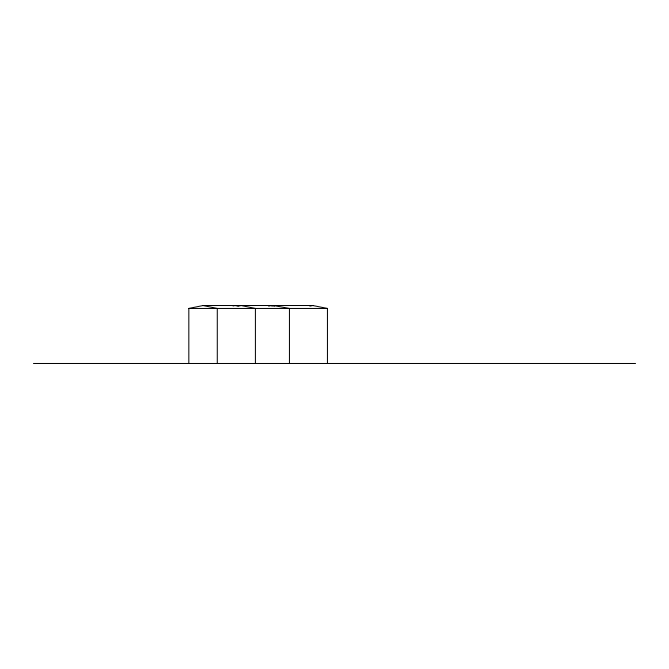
<?xml version="1.0" encoding="UTF-8"?>
<svg xmlns="http://www.w3.org/2000/svg" width="669" height="669" viewBox="0 0 669 669"><rect width="100%" height="100%" fill="white"/><g stroke="black" fill="none" stroke-linecap="round" stroke-linejoin="round"><path stroke-width="1" d="M233.029 305.967L234.978 305.516L237.955 306.067M271.597 305.967L273.546 305.516L289.451 308.459L289.451 363.484M188.825 363.484L188.825 308.459L203.058 305.516L312.799 305.516L327.45 308.459L327.45 363.484M238.131 306.151L241.183 305.516L255.416 308.459L255.416 363.484M268.629 306.109L271.555 305.516L274.491 306.109M309.872 306.109L312.799 305.516M188.825 308.459L327.45 308.459M33.45 363.484L635.55 363.484M203.058 305.516L217.291 308.459L217.291 363.484"/></g></svg>
